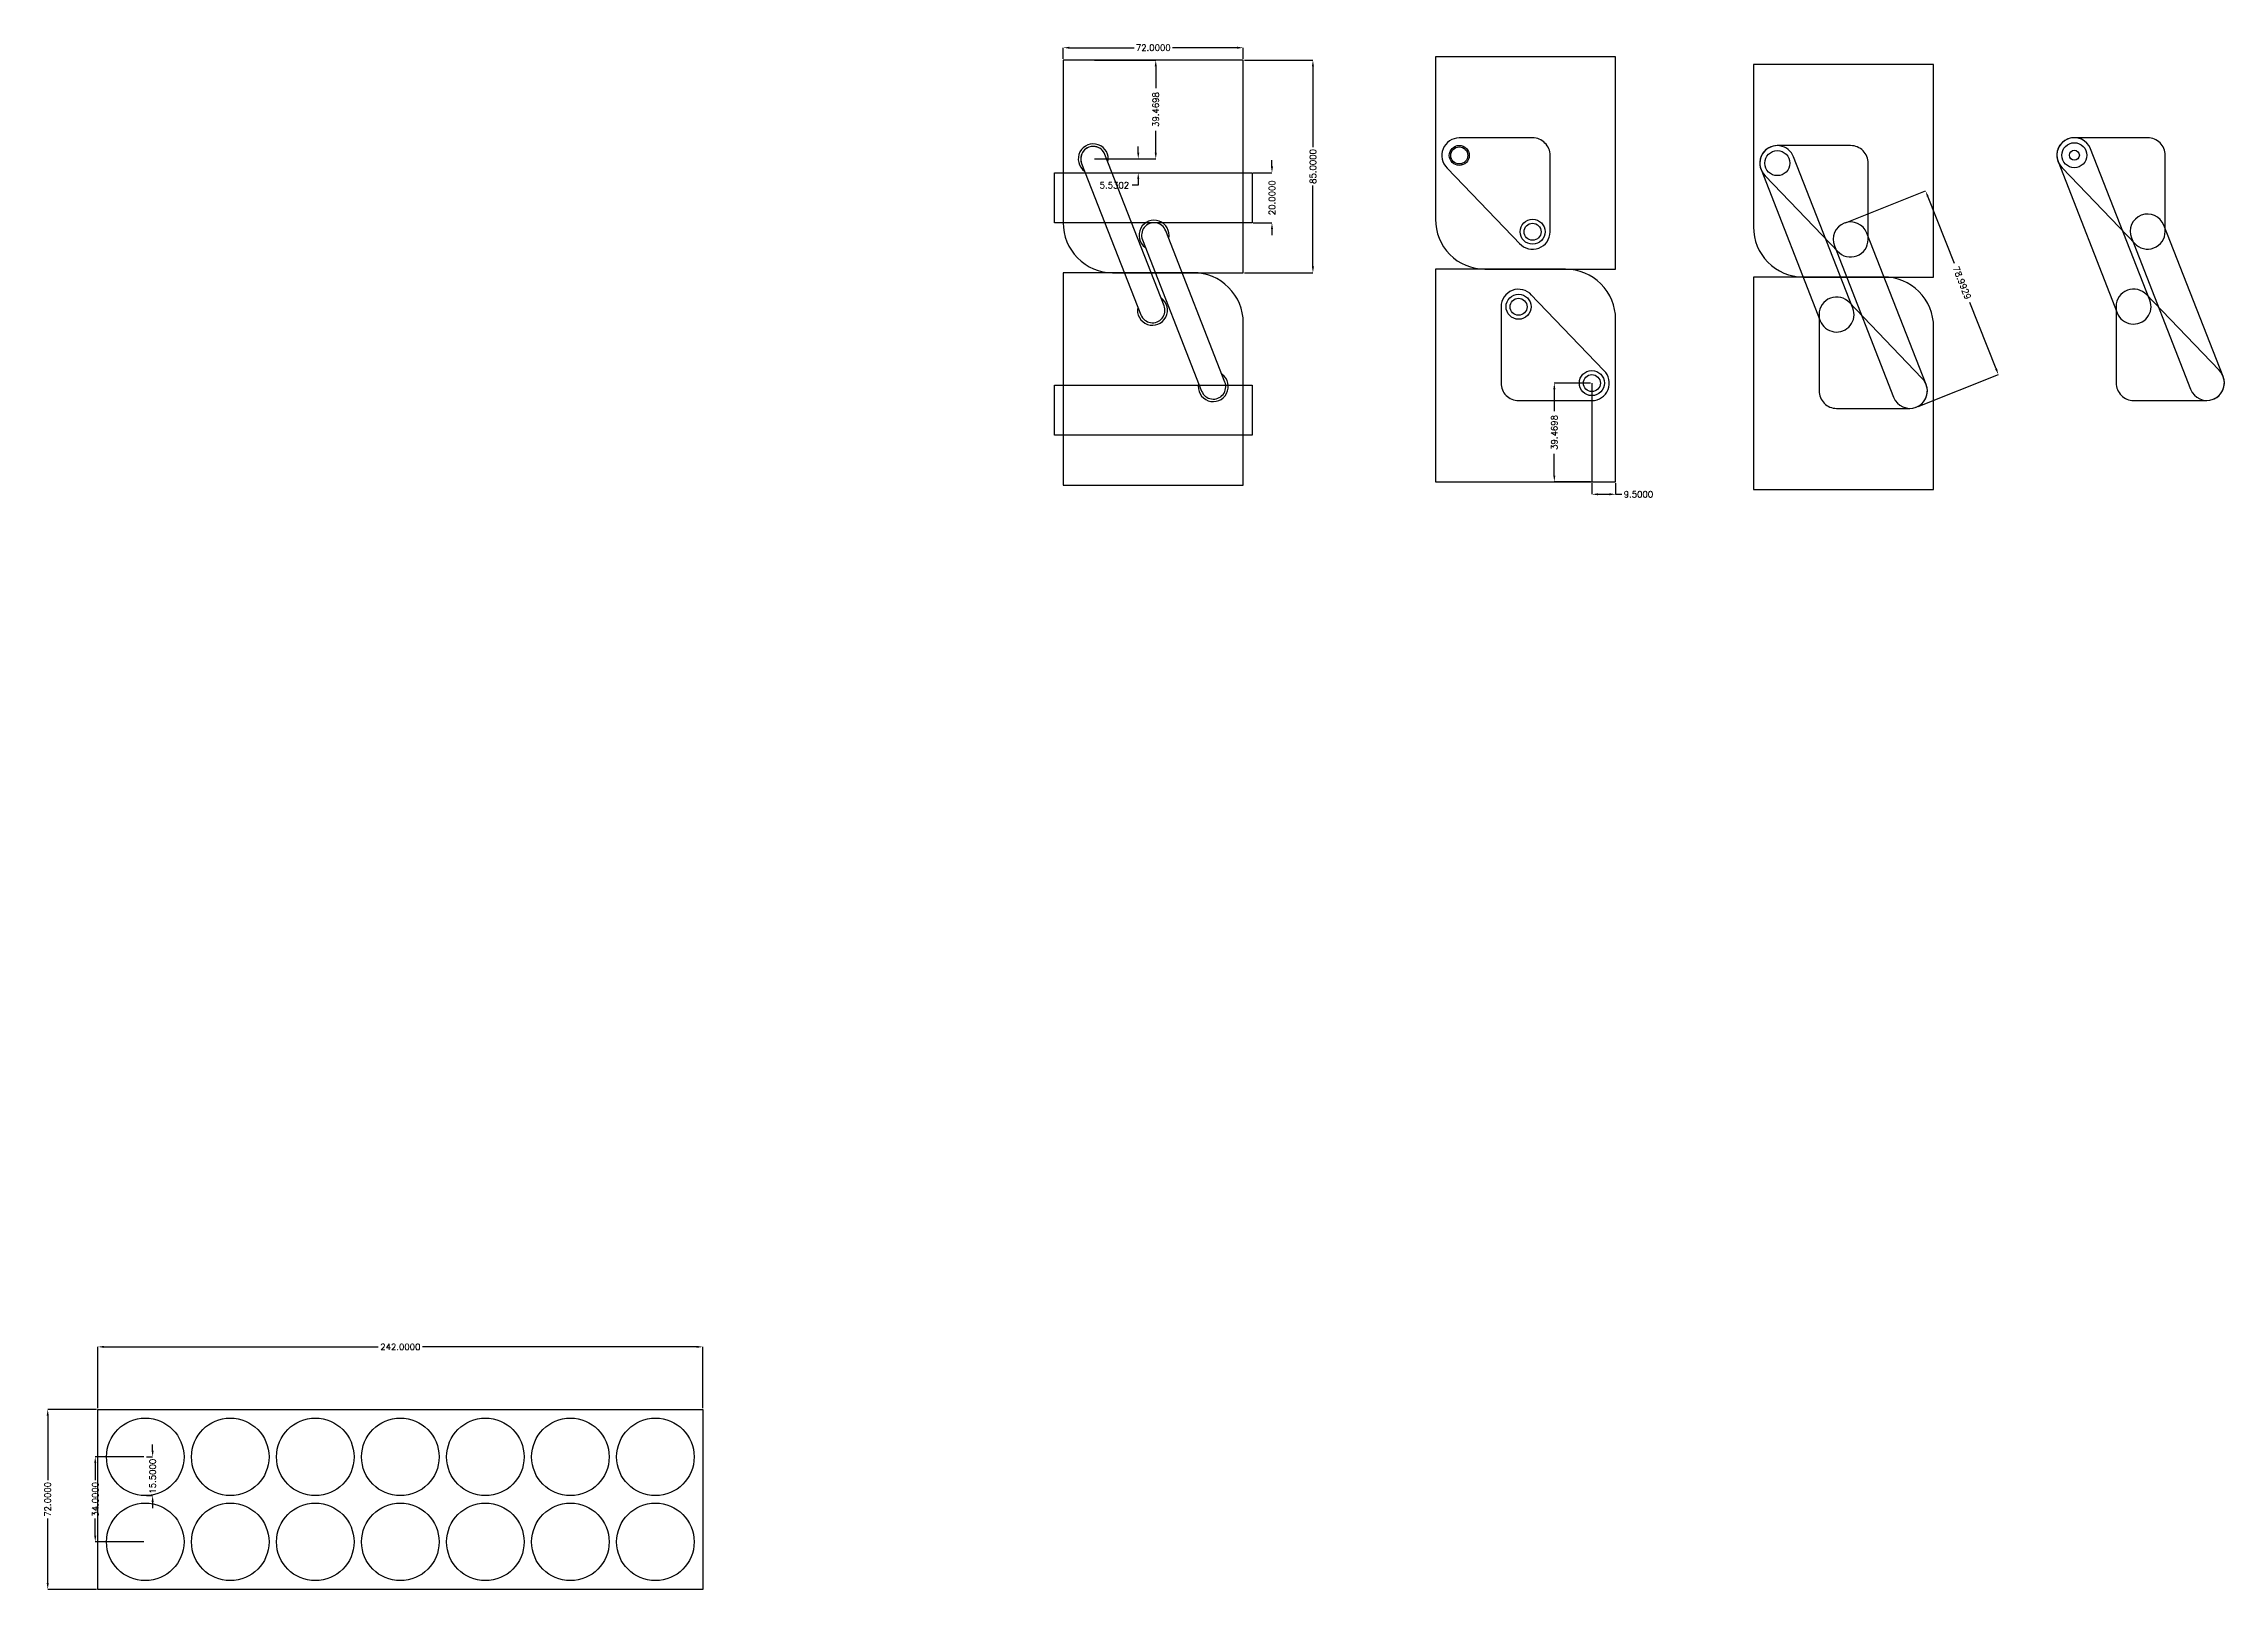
# Model space of a CAD drawing. Header units: millimetres. Extents: x 9 to 881, y 150 to 768.
import ezdxf

# ---------------------------------------------------------------- set-up
doc = ezdxf.new("R2010")
doc.units = ezdxf.units.MM
doc.layers.add('BOT_Deepen', color=7, linetype='Continuous')
doc.layers.add('BOT_Full_CutOut_90', color=7, linetype='Continuous')
doc.layers.add('DIMENSION', color=3, linetype='Continuous', lineweight=25)
doc.styles.get("Standard").update_dxf_attribs({"font": 'txt.shx'})
doc.dimstyles.get("Standard").update_dxf_attribs({"dimscale": 100, "dimtxt": 2.5, "dimasz": 2.5, "dimexe": 0, "dimexo": 0.5, "dimgap": 1, "dimtad": 0, "dimtoh": 1, "dimdec": 4, "dimzin": 0, "dimdsep": 46, "dimtxsty": 'Standard', "dimcen": 2.5, "dimadec": 0, "dimazin": 0, "dimtfac": 1, "dimtdec": 4, "dimtofl": 0, "dimtmove": 0, "dimatfit": 3, "dimfxl": 1, "dimtolj": 1, "dimtzin": 0, "dimarcsym": 0})

# ---------------------------------------------------------------- blocks, each defined once
blk = doc.blocks.new('*D16')
at = {"layer": 'Defpoints', "color": 0}
for p in [(10.278459, 221.922166), (30.278459, 221.922166), (30.278459, 149.922166)]:
    blk.add_point(p, dxfattribs=at)
at = {"layer": 'DIMENSION', "color": 0, "lineweight": -2}
for p, q in [((29.778459, 221.922166), (10.278459, 221.922166)), ((10.278459, 219.422166), (10.278459, 193.588833)), ((10.278459, 152.422166), (10.278459, 178.2555)), ((29.778459, 149.922166), (10.278459, 149.922166))]:
    blk.add_line(p, q, dxfattribs=at)
at = {"layer": 'DIMENSION', "color": 0}
for points in [[(10.695126, 219.422166), (9.861793, 219.422166), (10.278459, 221.922166)], [(9.861793, 152.422166), (10.695126, 152.422166), (10.278459, 149.922166)]]:
    blk.add_solid(points, dxfattribs=at)
at = {"layer": 'DIMENSION', "color": 0, "insert": (10.278459, 185.922166), "char_height": 2.5, "attachment_point": 5, "rotation": 90}
blk.add_mtext('\\A1;72.0000', dxfattribs=at)
blk = doc.blocks.new('*D17')
at = {"layer": 'Defpoints', "color": 0}
for p in [(272.278459, 246.922166), (30.278459, 221.922166), (272.278459, 221.922166)]:
    blk.add_point(p, dxfattribs=at)
at = {"layer": 'DIMENSION', "color": 0, "lineweight": -2}
for p, q in [((30.278459, 222.422166), (30.278459, 246.922166)), ((32.778459, 246.922166), (142.361793, 246.922166)), ((269.778459, 246.922166), (160.195126, 246.922166)), ((272.278459, 222.422166), (272.278459, 246.922166))]:
    blk.add_line(p, q, dxfattribs=at)
at = {"layer": 'DIMENSION', "color": 0}
for points in [[(32.778459, 247.338833), (32.778459, 246.5055), (30.278459, 246.922166)], [(269.778459, 246.5055), (269.778459, 247.338833), (272.278459, 246.922166)]]:
    blk.add_solid(points, dxfattribs=at)
at = {"layer": 'DIMENSION', "color": 0, "insert": (151.278459, 246.922166), "char_height": 2.5, "attachment_point": 5}
blk.add_mtext('\\A1;242.0000', dxfattribs=at)
blk = doc.blocks.new('*D222')
at = {"layer": 'Defpoints', "color": 0}
for p in [(49.278459, 202.922166), (29.278459, 168.922166), (49.278459, 168.922166)]:
    blk.add_point(p, dxfattribs=at)
at = {"layer": 'DIMENSION', "color": 0, "lineweight": -2}
for p, q in [((48.778459, 202.922166), (29.278459, 202.922166)), ((29.278459, 200.422166), (29.278459, 193.588833)), ((29.278459, 171.422166), (29.278459, 178.255499)), ((48.778459, 168.922166), (29.278459, 168.922166))]:
    blk.add_line(p, q, dxfattribs=at)
at = {"layer": 'DIMENSION', "color": 0}
for points in [[(29.695126, 200.422166), (28.861792, 200.422166), (29.278459, 202.922166)], [(28.861792, 171.422166), (29.695126, 171.422166), (29.278459, 168.922166)]]:
    blk.add_solid(points, dxfattribs=at)
at = {"layer": 'DIMENSION', "color": 0, "linetype": 'Continuous', "ltscale": 5, "insert": (29.278459, 185.922166), "char_height": 2.5, "attachment_point": 5, "rotation": 90}
blk.add_mtext('\\A1;34.0000', dxfattribs=at)
blk = doc.blocks.new('*D223')
at = {"layer": 'Defpoints', "color": 0}
for p in [(49.278459, 202.922166), (49.278459, 187.422166), (52.231916, 187.422166)]:
    blk.add_point(p, dxfattribs=at)
at = {"layer": 'DIMENSION', "color": 0, "lineweight": -2}
for p, q in [((49.778459, 202.922166), (52.231916, 202.922166)), ((52.231916, 205.422166), (52.231916, 207.922166)), ((49.778459, 187.422166), (52.231916, 187.422166)), ((52.231916, 184.922166), (52.231916, 182.422166))]:
    blk.add_line(p, q, dxfattribs=at)
at = {"layer": 'DIMENSION', "color": 0}
for points in [[(51.81525, 205.422166), (52.648583, 205.422166), (52.231916, 202.922166)], [(52.648583, 184.922166), (51.81525, 184.922166), (52.231916, 187.422166)]]:
    blk.add_solid(points, dxfattribs=at)
at = {"layer": 'DIMENSION', "color": 0, "linetype": 'Continuous', "ltscale": 5, "insert": (52.231916, 195.172166), "char_height": 2.5, "attachment_point": 5, "rotation": 90}
blk.add_mtext('\\A1;15.5000', dxfattribs=at)
blk = doc.blocks.new('*D231')
at = {"layer": 'Defpoints', "color": 0}
for p in [(428.357673, 722.027714), (428.357673, 716.497501), (446.356083, 716.497501)]:
    blk.add_point(p, dxfattribs=at)
at = {"layer": 'DIMENSION', "color": 0, "lineweight": -2}
for p, q in [((446.356083, 724.527714), (446.356083, 727.027714)), ((428.857673, 722.027714), (446.356083, 722.027714)), ((428.857673, 716.497501), (446.356083, 716.497501)), ((446.356083, 711.497501), (443.856083, 711.497501)), ((446.356083, 713.997501), (446.356083, 711.497501))]:
    blk.add_line(p, q, dxfattribs=at)
at = {"layer": 'DIMENSION', "color": 0}
for points in [[(445.939416, 724.527714), (446.77275, 724.527714), (446.356083, 722.027714)], [(446.77275, 713.997501), (445.939416, 713.997501), (446.356083, 716.497501)]]:
    blk.add_solid(points, dxfattribs=at)
at = {"layer": 'DIMENSION', "color": 0, "linetype": 'Continuous', "ltscale": 5, "insert": (436.814416, 711.497501), "char_height": 2.5, "attachment_point": 5}
blk.add_mtext('\\A1;5.5302', dxfattribs=at)
blk = doc.blocks.new('*D232')
at = {"layer": 'Defpoints', "color": 0}
for p in [(491.857673, 716.497501), (491.857673, 696.497501), (499.825183, 696.497501)]:
    blk.add_point(p, dxfattribs=at)
at = {"layer": 'DIMENSION', "color": 0, "lineweight": -2}
for p, q in [((492.357673, 716.497501), (499.825183, 716.497501)), ((499.825183, 718.997501), (499.825183, 721.497501)), ((492.357673, 696.497501), (499.825183, 696.497501)), ((499.825183, 693.997501), (499.825183, 691.497501))]:
    blk.add_line(p, q, dxfattribs=at)
at = {"layer": 'DIMENSION', "color": 0}
for points in [[(499.408516, 718.997501), (500.241849, 718.997501), (499.825183, 716.497501)], [(500.241849, 693.997501), (499.408516, 693.997501), (499.825183, 696.497501)]]:
    blk.add_solid(points, dxfattribs=at)
at = {"layer": 'DIMENSION', "color": 0, "linetype": 'Continuous', "ltscale": 5, "insert": (499.825183, 706.497501), "char_height": 2.5, "attachment_point": 5, "rotation": 90}
blk.add_mtext('\\A1;20.0000', dxfattribs=at)
blk = doc.blocks.new('*D237')
at = {"layer": 'Defpoints', "color": 0}
for p in [(428.357673, 761.497501), (453.357673, 761.497501), (428.357673, 722.027714)]:
    blk.add_point(p, dxfattribs=at)
at = {"layer": 'DIMENSION', "color": 0, "lineweight": -2}
for p, q in [((428.857673, 761.497501), (453.357673, 761.497501)), ((453.357673, 758.997501), (453.357673, 750.262607)), ((453.357673, 724.527714), (453.357673, 733.262607)), ((428.857673, 722.027714), (453.357673, 722.027714))]:
    blk.add_line(p, q, dxfattribs=at)
at = {"layer": 'DIMENSION', "color": 0}
for points in [[(453.774339, 758.997501), (452.941006, 758.997501), (453.357673, 761.497501)], [(452.941006, 724.527714), (453.774339, 724.527714), (453.357673, 722.027714)]]:
    blk.add_solid(points, dxfattribs=at)
at = {"layer": 'DIMENSION', "color": 0, "linetype": 'Continuous', "ltscale": 5, "insert": (453.357673, 741.762607), "char_height": 2.5, "attachment_point": 5, "rotation": 90}
blk.add_mtext('\\A1;39.4698', dxfattribs=at)
blk = doc.blocks.new('*D242')
at = {"layer": 'Defpoints', "color": 0}
for p in [(488.357673, 761.497501), (488.357673, 676.497501), (516.196684, 676.497501)]:
    blk.add_point(p, dxfattribs=at)
at = {"layer": 'DIMENSION', "color": 0, "lineweight": -2}
for p, q in [((488.857673, 761.497501), (516.196684, 761.497501)), ((516.196684, 758.997501), (516.196684, 726.664168)), ((516.196684, 678.997501), (516.196684, 711.330834)), ((488.857673, 676.497501), (516.196684, 676.497501))]:
    blk.add_line(p, q, dxfattribs=at)
at = {"layer": 'DIMENSION', "color": 0}
for points in [[(516.61335, 758.997501), (515.780017, 758.997501), (516.196684, 761.497501)], [(515.780017, 678.997501), (516.61335, 678.997501), (516.196684, 676.497501)]]:
    blk.add_solid(points, dxfattribs=at)
at = {"layer": 'DIMENSION', "color": 0, "linetype": 'Continuous', "ltscale": 5, "insert": (516.196684, 718.997501), "char_height": 2.5, "attachment_point": 5, "rotation": 90}
blk.add_mtext('\\A1;85.0000', dxfattribs=at)
blk = doc.blocks.new('*D245')
at = {"layer": 'Defpoints', "color": 0}
for p in [(416.357673, 761.497501), (488.357673, 766.497501), (488.357673, 761.497501)]:
    blk.add_point(p, dxfattribs=at)
at = {"layer": 'DIMENSION', "color": 0, "lineweight": -2}
for p, q in [((416.357673, 761.997501), (416.357673, 766.497501)), ((418.857673, 766.497501), (444.691006, 766.497501)), ((485.857673, 766.497501), (460.02434, 766.497501)), ((488.357673, 761.997501), (488.357673, 766.497501))]:
    blk.add_line(p, q, dxfattribs=at)
at = {"layer": 'DIMENSION', "color": 0}
for points in [[(418.857673, 766.914168), (418.857673, 766.080834), (416.357673, 766.497501)], [(485.857673, 766.080834), (485.857673, 766.914168), (488.357673, 766.497501)]]:
    blk.add_solid(points, dxfattribs=at)
at = {"layer": 'DIMENSION', "color": 0, "linetype": 'Continuous', "ltscale": 5, "insert": (452.357673, 766.497501), "char_height": 2.5, "attachment_point": 5}
blk.add_mtext('\\A1;72.0000', dxfattribs=at)
blk = doc.blocks.new('*D294')
at = {"layer": 'Defpoints', "color": 0}
for p in [(728.666834, 696.312798), (790.300756, 635.764189), (757.761246, 622.873097)]:
    blk.add_point(p, dxfattribs=at)
at = {"layer": 'DIMENSION', "color": 0, "lineweight": -2}
for p, q in [((729.131684, 696.496956), (761.206345, 709.203889)), ((762.127137, 706.879639), (772.622857, 680.386492)), ((789.379964, 638.088439), (778.884244, 664.581586)), ((758.226096, 623.057255), (790.300756, 635.764189))]:
    blk.add_line(p, q, dxfattribs=at)
at = {"layer": 'DIMENSION', "color": 0}
for points in [[(762.514512, 707.033104), (761.739762, 706.726173), (761.206345, 709.203889)], [(788.992589, 637.934974), (789.767339, 638.241905), (790.300756, 635.764189)]]:
    blk.add_solid(points, dxfattribs=at)
at = {"layer": 'DIMENSION', "color": 0, "linetype": 'Continuous', "ltscale": 5, "insert": (775.753551, 672.484039), "char_height": 2.5, "attachment_point": 5, "rotation": 291.611853934}
blk.add_mtext('\\A1;78.9929', dxfattribs=at)
blk = doc.blocks.new('*D299')
at = {"layer": 'Defpoints', "color": 0}
for p in [(627.731615, 632.36303), (612.731615, 592.893244), (627.731615, 592.893244)]:
    blk.add_point(p, dxfattribs=at)
at = {"layer": 'DIMENSION', "color": 0, "lineweight": -2}
for p, q in [((627.231615, 632.36303), (612.731615, 632.36303)), ((612.731615, 629.86303), (612.731615, 621.128137)), ((612.731615, 595.393244), (612.731615, 604.128137)), ((627.231615, 592.893244), (612.731615, 592.893244))]:
    blk.add_line(p, q, dxfattribs=at)
at = {"layer": 'DIMENSION', "color": 0}
for points in [[(613.148282, 629.86303), (612.314948, 629.86303), (612.731615, 632.36303)], [(612.314948, 595.393244), (613.148282, 595.393244), (612.731615, 592.893244)]]:
    blk.add_solid(points, dxfattribs=at)
at = {"layer": 'DIMENSION', "color": 0, "linetype": 'Continuous', "ltscale": 5, "insert": (612.731615, 612.628137), "char_height": 2.5, "attachment_point": 5, "rotation": 90}
blk.add_mtext('\\A1;39.4698', dxfattribs=at)
blk = doc.blocks.new('*D302')
at = {"layer": 'Defpoints', "color": 0}
for p in [(627.731615, 592.893244), (637.231613, 592.893244), (637.231613, 587.893244)]:
    blk.add_point(p, dxfattribs=at)
at = {"layer": 'DIMENSION', "color": 0, "lineweight": -2}
for p, q in [((627.731615, 592.393244), (627.731615, 587.893244)), ((630.231615, 587.893244), (634.731613, 587.893244)), ((637.231613, 592.393244), (637.231613, 587.893244)), ((637.231613, 587.893244), (639.731613, 587.893244))]:
    blk.add_line(p, q, dxfattribs=at)
at = {"layer": 'DIMENSION', "color": 0}
for points in [[(630.231615, 588.309911), (630.231615, 587.476578), (627.731615, 587.893244)], [(634.731613, 587.476578), (634.731613, 588.309911), (637.231613, 587.893244)]]:
    blk.add_solid(points, dxfattribs=at)
at = {"layer": 'DIMENSION', "color": 0, "linetype": 'Continuous', "ltscale": 5, "insert": (646.356613, 587.893244), "char_height": 2.5, "attachment_point": 5}
blk.add_mtext('\\A1;9.5000', dxfattribs=at)

msp = doc.modelspace()

# ---------------------------------------------------------------- linework, layer by layer
at = {"linetype": 'Continuous', "ltscale": 5}
msp.add_line((627.731615, 632.36303), (627.731615, 592.893244), dxfattribs=at)
for points in [[(416.357673, 696.497501, 0.414214), (436.044436, 676.497501), (488.357673, 676.497501), (488.357673, 761.497501), (416.357673, 761.497501), (416.357673, 696.497501)], [(565.231613, 697.893244, 0.414214), (584.918376, 677.893244), (637.231613, 677.893244), (637.231613, 762.893244), (565.231613, 762.893244), (565.231613, 697.893244)], [(692.405191, 694.794159, 0.414214), (712.091954, 674.794159), (764.405191, 674.794159), (764.405191, 759.794159), (692.405191, 759.794159), (692.405191, 694.794159)], [(598.801772, 688.254617, 0.690478), (611.044208, 692.893246), (611.044208, 723.423457), (611.044208, 723.423457, 0.41432), (604.041655, 730.423457), (574.729059, 730.423457, 0.675428), (569.883579, 718.374043), (599.196176, 687.84383)], [(725.97535, 685.155532, 0.690478), (738.217786, 689.794161), (738.217786, 720.324372), (738.217786, 720.324372, 0.41432), (731.215233, 727.324372), (701.902637, 727.324372, 0.675428), (697.057157, 715.274958), (726.369754, 684.744745)], [(844.740009, 688.322355, 0.690478), (856.982445, 692.960984), (856.982445, 723.491195), (856.982445, 723.491195, 0.41432), (849.979892, 730.491195), (820.667296, 730.491195, 0.675428), (815.821816, 718.441781), (845.134413, 687.911568)], [(603.661452, 667.531871, 0.690478), (591.419016, 662.893242), (591.419016, 632.36303), (591.419016, 632.36303, 0.41432), (598.421569, 625.363031), (627.734165, 625.363031, 0.675428), (632.579645, 637.412445), (603.267048, 667.942658)], [(730.83503, 664.432786, 0.690478), (718.592594, 659.794157), (718.592594, 629.263945), (718.592594, 629.263945, 0.41432), (725.595147, 622.263946), (754.907743, 622.263946, 0.675428), (759.753223, 634.31336), (730.440626, 664.843573)], [(849.599689, 667.599609, 0.690478), (837.357253, 662.96098), (837.357253, 632.430768), (837.357253, 632.430768, 0.41432), (844.359806, 625.430769), (873.672402, 625.430769, 0.675428), (878.517882, 637.480183), (849.205285, 668.010396)]]:
    msp.add_lwpolyline(points, format="xyb", dxfattribs=at)
for points in [[(488.357673, 656.497501, 0.414214), (468.357673, 676.497501), (468.357673, 676.497501), (416.357673, 676.497501), (416.357673, 591.497501), (488.357673, 591.497501), (488.357673, 656.497502)], [(637.231613, 657.893244, 0.414214), (617.231613, 677.893244), (617.231613, 677.893244), (565.231613, 677.893244), (565.231613, 592.893244), (637.231613, 592.893244), (637.231613, 657.893245)], [(764.405191, 654.794159, 0.414214), (744.405191, 674.794159), (744.405191, 674.794159), (692.405191, 674.794159), (692.405191, 589.794159), (764.405191, 589.794159), (764.405191, 654.79416)]]:
    msp.add_lwpolyline(points, format="xyb")
msp.add_lwpolyline([(30.278459, 221.922166), (272.278459, 221.922166), (272.278459, 149.922166), (30.278459, 149.922166)], close=True)
for centre, radius in [((574.731612, 723.423457), 4), ((574.731612, 723.423457), 3.4), ((701.905189, 720.324372), 5), ((820.669848, 723.491195), 5), ((820.669848, 723.491195), 2), ((604.044209, 692.893243), 5), ((604.044209, 692.893243), 3.4), ((598.419017, 662.893243), 5), ((598.419017, 662.893243), 3.4), ((627.731615, 632.36303), 5), ((627.731615, 632.36303), 3.4)]:
    msp.add_circle(centre, radius, dxfattribs=at)
for centre in [(49.278459, 202.922166), (83.278459, 202.922166), (117.278459, 202.922166), (151.278459, 202.922166), (185.278459, 202.922166), (219.278459, 202.922166), (253.278459, 202.922166), (49.278459, 168.922166), (83.278459, 168.922166), (117.278459, 168.922166), (151.278459, 168.922166), (185.278459, 168.922166), (219.278459, 168.922166), (253.278459, 168.922166)]:
    msp.add_circle(centre, 15.5)
for centre, radius, start, end in [((428.357673, 722.027714), 6, 347.814674, 234.929311), ((428.357673, 722.027714), 4.999999, 21.371982, 201.372), ((452.670268, 691.497501), 6, 347.814682, 234.929303), ((452.045078, 661.4975), 6, 167.814674, 54.929311), ((476.357673, 630.967287), 6, 167.814675, 54.929311)]:
    msp.add_arc(centre, radius, start, end, dxfattribs=at)
at = {"layer": 'BOT_Deepen'}
for points in [[(456.701247, 663.319608), (433.013842, 723.849822), (433.013842, 723.849822, 1), (423.701503, 720.205605), (447.388908, 659.675391, 1), (456.701247, 663.319608)], [(481.013843, 632.789396), (457.326438, 693.31961), (457.326438, 693.31961, 1), (448.014098, 689.675393), (471.701504, 629.145179, 1), (481.013843, 632.789396)]]:
    msp.add_lwpolyline(points, format="xyb", dxfattribs=at)
for points in [[(732.111232, 662.34511), (708.423827, 722.875324, 1), (695.386552, 717.77342), (719.073957, 657.243206, 1)], [(850.875891, 665.511933), (827.188486, 726.042147, 1), (814.151211, 720.940243), (837.838616, 660.410029, 1)], [(880.188488, 634.98172), (856.501083, 695.511934, 1), (843.463807, 690.410031), (867.151213, 629.879817, 1)], [(761.423829, 631.814897), (737.736424, 692.345111, 1), (724.699148, 687.243208), (748.386554, 626.712994, 1)]]:
    msp.add_lwpolyline(points, format="xyb", close=True, dxfattribs=at)
at = {"layer": 'BOT_Full_CutOut_90'}
for points in [[(491.857673, 696.497501), (412.857673, 696.497501), (412.857673, 716.497501), (491.857673, 716.497501)], [(491.857673, 611.497501), (412.857673, 611.497501), (412.857673, 631.497501), (491.857673, 631.497501)]]:
    msp.add_lwpolyline(points, close=True, dxfattribs=at)

# ---------------------------------------------------------------- dimensions: what is measured, and where the dimension line sits
at = {"layer": 'DIMENSION'}
for base, p1, p2, picture, middle in [((488.357673, 766.497501), (416.357673, 761.497501), (488.357673, 761.497501), '*D245', (452.357673, 766.497501)), ((637.231613, 587.893244), (627.731615, 592.893244), (637.231613, 592.893244), '*D302', (646.356613, 587.893244)), ((272.278459, 246.922166), (30.278459, 221.922166), (272.278459, 221.922166), '*D17', (151.278459, 246.922166))]:
    dim = msp.add_linear_dim(base=base, p1=p1, p2=p2, dimstyle='Standard', override={"dimscale": 1, "dimlfac": 1, "dimtxsty": 'Standard', "dimsah": 1, "dimtolj": 1}, dxfattribs=at)
    dim.commit()
    dim.dimension.update_dxf_attribs({"geometry": picture, "text_midpoint": middle})
for base, p1, p2, angle, override, picture, middle in [((453.357673, 761.497501), (428.357673, 722.027714), (428.357673, 761.497501), 90, {"dimscale": 1, "dimlfac": 1, "dimtxsty": 'Standard', "dimsah": 1, "dimtmove": 1, "dimtolj": 1}, '*D237', (453.357673, 741.762607)), ((516.196684, 676.497501), (488.357673, 761.497501), (488.357673, 676.497501), 270, {"dimscale": 1, "dimlfac": 1, "dimtxsty": 'Standard', "dimsah": 1, "dimtolj": 1}, '*D242', (516.196684, 718.997501)), ((446.356083, 716.497501), (428.357673, 722.027714), (428.357673, 716.497501), 90, {"dimscale": 1, "dimlfac": 1, "dimtxsty": 'Standard', "dimsah": 1, "dimtolj": 1}, '*D231', (436.814416, 711.497501)), ((499.825183, 696.497501), (491.857673, 716.497501), (491.857673, 696.497501), 90, {"dimscale": 1, "dimlfac": 1, "dimtxsty": 'Standard', "dimsah": 1, "dimtolj": 1}, '*D232', (499.825183, 706.497501)), ((790.300756, 635.764189), (728.666834, 696.312798), (757.761246, 622.873097), 291.611854, {"dimscale": 1, "dimlfac": 1, "dimtxsty": 'Standard', "dimsah": 1, "dimtolj": 1}, '*D294', (775.753551, 672.484039)), ((612.731615, 592.893244), (627.731615, 632.36303), (627.731615, 592.893244), 270, {"dimscale": 1, "dimlfac": 1, "dimtxsty": 'Standard', "dimsah": 1, "dimtolj": 1}, '*D299', (612.731615, 612.628137)), ((10.278459, 221.922166), (30.278459, 149.922166), (30.278459, 221.922166), 90, {"dimscale": 1, "dimlfac": 1, "dimtxsty": 'Standard', "dimsah": 1, "dimtolj": 1}, '*D16', (10.278459, 185.922166)), ((29.278459, 168.922166), (49.278459, 202.922166), (49.278459, 168.922166), 90, {"dimscale": 1, "dimlfac": 1, "dimtxsty": 'Standard', "dimsah": 1, "dimtolj": 1}, '*D222', (29.278459, 185.922166)), ((52.231916, 187.422166), (49.278459, 202.922166), (49.278459, 187.422166), 90, {"dimscale": 1, "dimlfac": 1, "dimtxsty": 'Standard', "dimsah": 1, "dimtolj": 1}, '*D223', (52.231916, 195.172166))]:
    dim = msp.add_linear_dim(base=base, p1=p1, p2=p2, angle=angle, dimstyle='Standard', override=override, dxfattribs=at)
    dim.commit()
    dim.dimension.update_dxf_attribs({"geometry": picture, "text_midpoint": middle})

doc.saveas('drawing.dxf')
